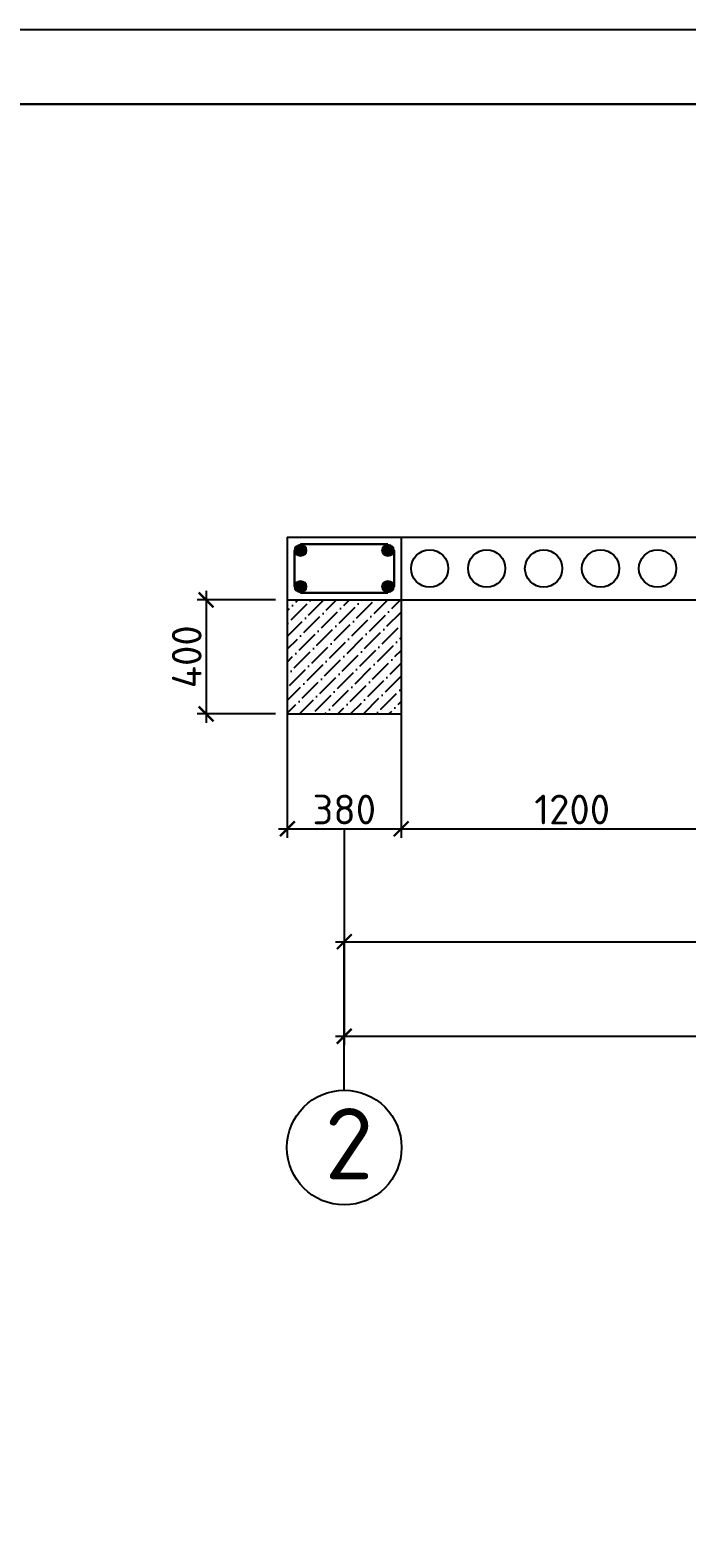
# Model space of a CAD drawing. Header units: millimetres. Extents: x 572274 to 2241483, y -888675 to -304135.
# Drawn here: x 1701883 to 1706307, y -625908 to -615807 of the extents above; entities that cross this region are included whole.
import ezdxf

# ---------------------------------------------------------------- set-up
doc = ezdxf.new("R2010")
doc.units = ezdxf.units.MM
doc.layers.add('TOLSHINA', color=5, linetype='Continuous', lineweight=20)
doc.layers.add('Размер', color=150, linetype='Continuous', lineweight=5)
doc.styles.get("Standard").update_dxf_attribs({"font": 'isocpeur.ttf'})
doc.dimstyles.new('Copy(2) of ISO-25', dxfattribs={"dimtxt": 300, "dimasz": 180, "dimexe": 60, "dimexo": 0, "dimgap": 80, "dimtad": 1, "dimtxsty": 'Standard', "dimblk": 'ARCHTICK', "dimcen": 150, "dimdle": 60, "dimazin": 0, "dimtfac": 1, "dimtmove": 0, "dimatfit": 3, "dimfxl": 60, "dimarcsym": 0})

# ---------------------------------------------------------------- blocks, each defined once
blk = doc.blocks.new('_ArchTick')
at = {"color": 0, "linetype": 'ByBlock', "const_width": 0.15}
blk.add_lwpolyline([(-0.5, -0.5), (0.5, 0.5)], dxfattribs=at)
blk = doc.blocks.new('*D667')
at = {"layer": 'Defpoints', "color": 0, "lineweight": 25, "transparency": 16777216}
for p in [(1703538, -619647), (1703070, -620416), (1703538, -620416)]:
    blk.add_point(p, dxfattribs=at)
at = {"layer": 'Размер', "color": 0, "lineweight": -2, "transparency": 16777216}
for p, q in [((1703538, -619647), (1703010, -619647)), ((1703070, -619587), (1703070, -620476)), ((1703538, -620416), (1703010, -620416))]:
    blk.add_line(p, q, dxfattribs=at)
at = {"layer": 'Размер', "color": 0, "lineweight": -2, "transparency": 16777216, "xscale": 100, "yscale": 100, "zscale": 100}
for p, rotation in [((1703070, -619647), 90), ((1703070, -620416), 270)]:
    blk.add_blockref('_ArchTick', p, dxfattribs=dict(at, rotation=rotation))
at = {"layer": 'Размер', "color": 0, "transparency": 16777216, "insert": (1702940, -620031), "char_height": 220, "attachment_point": 5, "rotation": 90}
blk.add_mtext('{\\H0.90909x;400}', dxfattribs=at)
blk = doc.blocks.new('*D1192')
at = {"layer": 'Defpoints', "color": 0, "lineweight": 25, "transparency": 16777216}
for p in [(1703618, -620416), (1704386, -620416), (1704386, -621190)]:
    blk.add_point(p, dxfattribs=at)
at = {"layer": 'Размер', "color": 0, "lineweight": -2, "transparency": 16777216}
for p, q in [((1703618, -620416), (1703618, -621250)), ((1704386, -620416), (1704386, -621250)), ((1703558, -621190), (1704446, -621190))]:
    blk.add_line(p, q, dxfattribs=at)
at = {"layer": 'Размер', "color": 0, "lineweight": -2, "transparency": 16777216, "xscale": 100, "yscale": 100, "zscale": 100, "rotation": 180}
blk.add_blockref('_ArchTick', (1703618, -621190), dxfattribs=at)
at = {"layer": 'Размер', "color": 0, "lineweight": -2, "transparency": 16777216, "xscale": 100, "yscale": 100, "zscale": 100}
blk.add_blockref('_ArchTick', (1704386, -621190), dxfattribs=at)
at = {"layer": 'Размер', "color": 0, "transparency": 16777216, "insert": (1704002, -621060), "char_height": 220, "attachment_point": 5}
blk.add_mtext('{\\H0.90909x;380}', dxfattribs=at)
blk = doc.blocks.new('*D668')
at = {"layer": 'Defpoints', "color": 0, "lineweight": 25, "transparency": 16777216}
for p in [(1704386, -620416), (1706691, -620476), (1706691, -621190)]:
    blk.add_point(p, dxfattribs=at)
at = {"layer": 'Размер', "color": 0, "lineweight": -2, "transparency": 16777216}
for p, q in [((1704386, -620416), (1704386, -621250)), ((1706691, -620476), (1706691, -621250)), ((1704326, -621190), (1706751, -621190))]:
    blk.add_line(p, q, dxfattribs=at)
at = {"layer": 'Размер', "color": 0, "lineweight": -2, "transparency": 16777216, "xscale": 100, "yscale": 100, "zscale": 100, "rotation": 180}
blk.add_blockref('_ArchTick', (1704386, -621190), dxfattribs=at)
at = {"layer": 'Размер', "color": 0, "lineweight": -2, "transparency": 16777216, "xscale": 100, "yscale": 100, "zscale": 100}
blk.add_blockref('_ArchTick', (1706691, -621190), dxfattribs=at)
at = {"layer": 'Размер', "color": 0, "transparency": 16777216, "insert": (1705539, -621060), "char_height": 220, "attachment_point": 5}
blk.add_mtext('{\\H0.90909x;1200}', dxfattribs=at)
blk = doc.blocks.new('*D675')
at = {"layer": 'Defpoints', "color": 0, "lineweight": 25, "transparency": 16777216}
for p in [(1704002, -621405), (1715719, -621405), (1715719, -622588)]:
    blk.add_point(p, dxfattribs=at)
at = {"layer": 'Размер', "color": 0, "lineweight": -2, "transparency": 16777216}
for p, q in [((1704002, -621405), (1704002, -622648)), ((1715719, -621405), (1715719, -622648)), ((1703942, -622588), (1715779, -622588))]:
    blk.add_line(p, q, dxfattribs=at)
at = {"layer": 'Размер', "color": 0, "lineweight": -2, "transparency": 16777216, "xscale": 100, "yscale": 100, "zscale": 100, "rotation": 180}
blk.add_blockref('_ArchTick', (1704002, -622588), dxfattribs=at)
at = {"layer": 'Размер', "color": 0, "lineweight": -2, "transparency": 16777216, "xscale": 100, "yscale": 100, "zscale": 100}
blk.add_blockref('_ArchTick', (1715719, -622588), dxfattribs=at)
at = {"layer": 'Размер', "color": 0, "transparency": 16777216, "insert": (1710474, -622438), "char_height": 220, "attachment_point": 5}
blk.add_mtext('{\\H0.90909x;6000}', dxfattribs=at)
blk = doc.blocks.new('*D665')
at = {"layer": 'Defpoints', "color": 0, "lineweight": 25, "transparency": 16777216}
for p in [(1704002, -621190), (1709688, -621190), (1709688, -621951)]:
    blk.add_point(p, dxfattribs=at)
at = {"layer": 'Размер', "color": 0, "lineweight": -2, "transparency": 16777216}
for p, q in [((1704002, -621190), (1704002, -622011)), ((1709688, -621190), (1709688, -622011)), ((1703942, -621951), (1709748, -621951))]:
    blk.add_line(p, q, dxfattribs=at)
at = {"layer": 'Размер', "color": 0, "lineweight": -2, "transparency": 16777216, "xscale": 100, "yscale": 100, "zscale": 100, "rotation": 180}
blk.add_blockref('_ArchTick', (1704002, -621951), dxfattribs=at)
at = {"layer": 'Размер', "color": 0, "lineweight": -2, "transparency": 16777216, "xscale": 100, "yscale": 100, "zscale": 100}
blk.add_blockref('_ArchTick', (1709688, -621951), dxfattribs=at)
at = {"layer": 'Размер', "color": 0, "transparency": 16777216, "insert": (1706845, -621821), "char_height": 220, "attachment_point": 5}
blk.add_mtext('{\\H0.90909x;3000}', dxfattribs=at)

msp = doc.modelspace()

# ---------------------------------------------------------------- hatches: boundary and pattern name
h = msp.add_hatch()
h.set_pattern_fill('ANSI36', color=256, scale=19.209002)
h.set_pattern_definition([(45, (-233357.476, -316847.42), (32.3440795, 118.5949582), [152.471453, -30.4942906, 0, -30.4942906])])
h.paths.add_polyline_path([(1704385.977, -619647.293), (1703617.617, -619647.293), (1703617.617, -620415.653), (1704385.977, -620415.653)])
at = {"layer": 'TOLSHINA'}
h = msp.add_hatch(color=0, dxfattribs=at)
edge = h.paths.add_edge_path()
edge.add_ellipse((1703706.722, -619313.799), major_axis=(29.049, 29.049), ratio=1, start_angle=315, end_angle=495)
edge.add_ellipse((1703706.722, -619313.799), major_axis=(29.049, 29.049), ratio=1, start_angle=135, end_angle=315)
h = msp.add_hatch(color=0, dxfattribs=at)
edge = h.paths.add_edge_path()
edge.add_ellipse((1704296.873, -619313.799), major_axis=(-29.049, 29.049), ratio=1, start_angle=-135, end_angle=45, ccw=False)
edge.add_ellipse((1704296.873, -619313.799), major_axis=(-29.049, 29.049), ratio=1, start_angle=45, end_angle=225, ccw=False)
h = msp.add_hatch(color=0, dxfattribs=at)
edge = h.paths.add_edge_path()
edge.add_ellipse((1703706.722, -619558.188), major_axis=(29.049, -29.049), ratio=1, start_angle=-135, end_angle=45, ccw=False)
edge.add_ellipse((1703706.722, -619558.188), major_axis=(29.049, -29.049), ratio=1, start_angle=45, end_angle=225, ccw=False)
h = msp.add_hatch(color=0, dxfattribs=at)
edge = h.paths.add_edge_path()
edge.add_ellipse((1704296.873, -619558.188), major_axis=(-29.049, -29.049), ratio=1, start_angle=315, end_angle=495)
edge.add_ellipse((1704296.873, -619558.188), major_axis=(-29.049, -29.049), ratio=1, start_angle=135, end_angle=315)

# ---------------------------------------------------------------- linework, layer by layer
for p, q in [((1703617.617, -619224.695), (1703617.617, -620415.653)), ((1703617.617, -619224.695), (1712376.922, -619224.695)), ((1704385.977, -619224.695), (1704385.977, -620415.653)), ((1704385.977, -619224.695), (1704385.977, -619647.293)), ((1703617.617, -619647.293), (1704385.977, -619647.293)), ((1704001.797, -619647.293), (1715335.109, -619647.293)), ((1703617.617, -620415.653), (1704385.977, -620415.653)), ((1704001.797, -622951.186), (1704001.797, -621951.171))]:
    msp.add_line(p, q)
at = {"lineweight": 30}
for p, q in [((1703706.722, -619272.717), (1704296.873, -619272.717)), ((1703665.64, -619558.188), (1703665.64, -619313.799)), ((1704337.955, -619313.799), (1704337.955, -619558.188)), ((1704296.873, -619599.27), (1703706.722, -619599.27))]:
    msp.add_line(p, q, dxfattribs=at)
at = {"lineweight": 25, "ltscale": 100}
msp.add_lwpolyline([(1679568.382, -645507.415), (1721568.382, -645507.415), (1721568.382, -615807.415), (1679568.382, -615807.415)], close=True, dxfattribs=at)
at = {"color": 1, "lineweight": 30}
msp.add_lwpolyline([(1681568.382, -645007.415), (1721068.382, -645007.415), (1721068.382, -616307.415), (1681568.382, -616307.415)], close=True, dxfattribs=at)
for centre, radius in [((1704578.067, -619435.994), 125.709), ((1704962.247, -619435.994), 125.709), ((1705346.428, -619435.994), 125.709), ((1705730.608, -619435.994), 125.709), ((1706114.788, -619435.994), 125.709), ((1704001.797, -623337.594), 386.408)]:
    msp.add_circle(centre, radius)
at = {"layer": 'TOLSHINA', "color": 0}
for centre in [(1703706.722, -619313.799), (1704296.873, -619313.799), (1703706.722, -619558.188), (1704296.873, -619558.188)]:
    msp.add_circle(centre, 41.082, dxfattribs=at)

# ---------------------------------------------------------------- texts
at = {"insert": (1703870.087, -623071.828), "char_height": 480.225, "attachment_point": 1}
msp.add_mtext_dynamic_manual_height_columns('2', width=307.22334, gutter_width=12.5, heights=[0], dxfattribs=at)

# ---------------------------------------------------------------- dimensions: what is measured, and where the dimension line sits
at = {"layer": 'Размер'}
dim = msp.add_linear_dim(base=(1703069.99, -620415.653), p1=(1703537.525, -619647.293), p2=(1703537.525, -620415.653), angle=90, text='{\\H0.90909x;400}', dimstyle='Copy(2) of ISO-25', override={"dimtxt": 220, "dimasz": 100, "dimgap": 30, "dimtmove": 1}, dxfattribs=at)
dim.commit()
dim.dimension.update_dxf_attribs({"geometry": '*D667', "text_midpoint": (1702939.99, -620031.473)})
for base, p1, p2, text, picture, middle in [((1704385.977, -621190.085), (1703617.617, -620415.653), (1704385.977, -620415.653), '{\\H0.90909x;380}', '*D1192', (1704001.797, -621060.086)), ((1706691.058, -621190.085), (1704385.977, -620415.653), (1706691.058, -620476.316), '{\\H0.90909x;1200}', '*D668', (1705538.518, -621060.086)), ((1709687.662, -621951.171), (1704001.797, -621190.085), (1709687.662, -621190.085), '{\\H0.90909x;3000}', '*D665', (1706844.73, -621821.171))]:
    dim = msp.add_linear_dim(base=base, p1=p1, p2=p2, text=text, dimstyle='Copy(2) of ISO-25', override={"dimtxt": 220, "dimasz": 100, "dimgap": 30, "dimtmove": 1}, dxfattribs=at)
    dim.commit()
    dim.dimension.update_dxf_attribs({"geometry": picture, "text_midpoint": middle})
dim = msp.add_linear_dim(base=(1715719.289, -622587.527), p1=(1704001.797, -621405.167), p2=(1715719.289, -621405.167), text='{\\H0.90909x;6000}', dimstyle='Copy(2) of ISO-25', override={"dimtxt": 220, "dimasz": 100, "dimgap": 50, "dimtmove": 1}, dxfattribs=at)
dim.commit()
dim.dimension.update_dxf_attribs({"geometry": '*D675', "text_midpoint": (1710473.638, -622587.527), "dimtype": 160})

doc.saveas('drawing.dxf')
